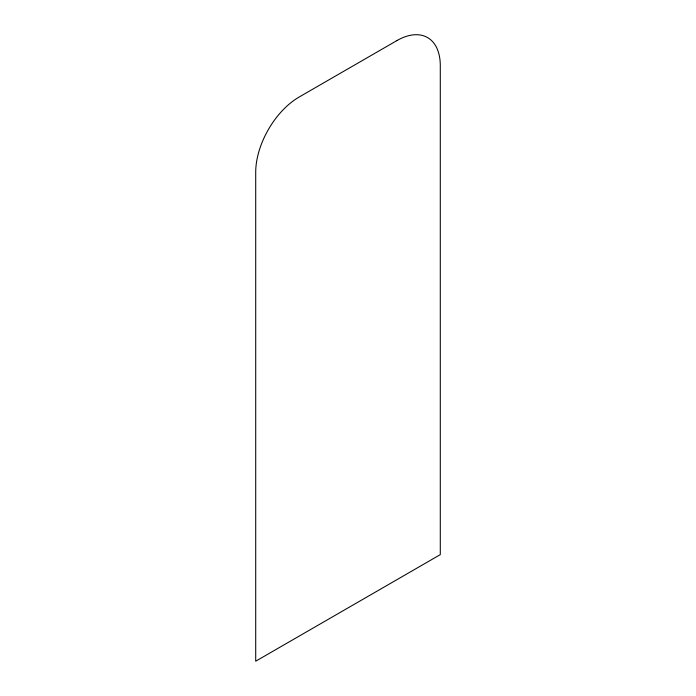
<?xml version="1.0" encoding="UTF-8"?>
<svg xmlns="http://www.w3.org/2000/svg" width="696" height="696" viewBox="0 0 696 696"><rect width="100%" height="100%" fill="white"/><g stroke="black" fill="none" stroke-linecap="round" stroke-linejoin="round"><path stroke-width="1.04" d="M396.859 40.62L299.141 97.031A61.422 35.461 -60 0 0 255.71 172.26L255.71 661.2L440.29 554.634L440.29 65.694A61.422 35.461 -60 0 0 396.859 40.62"/></g></svg>
